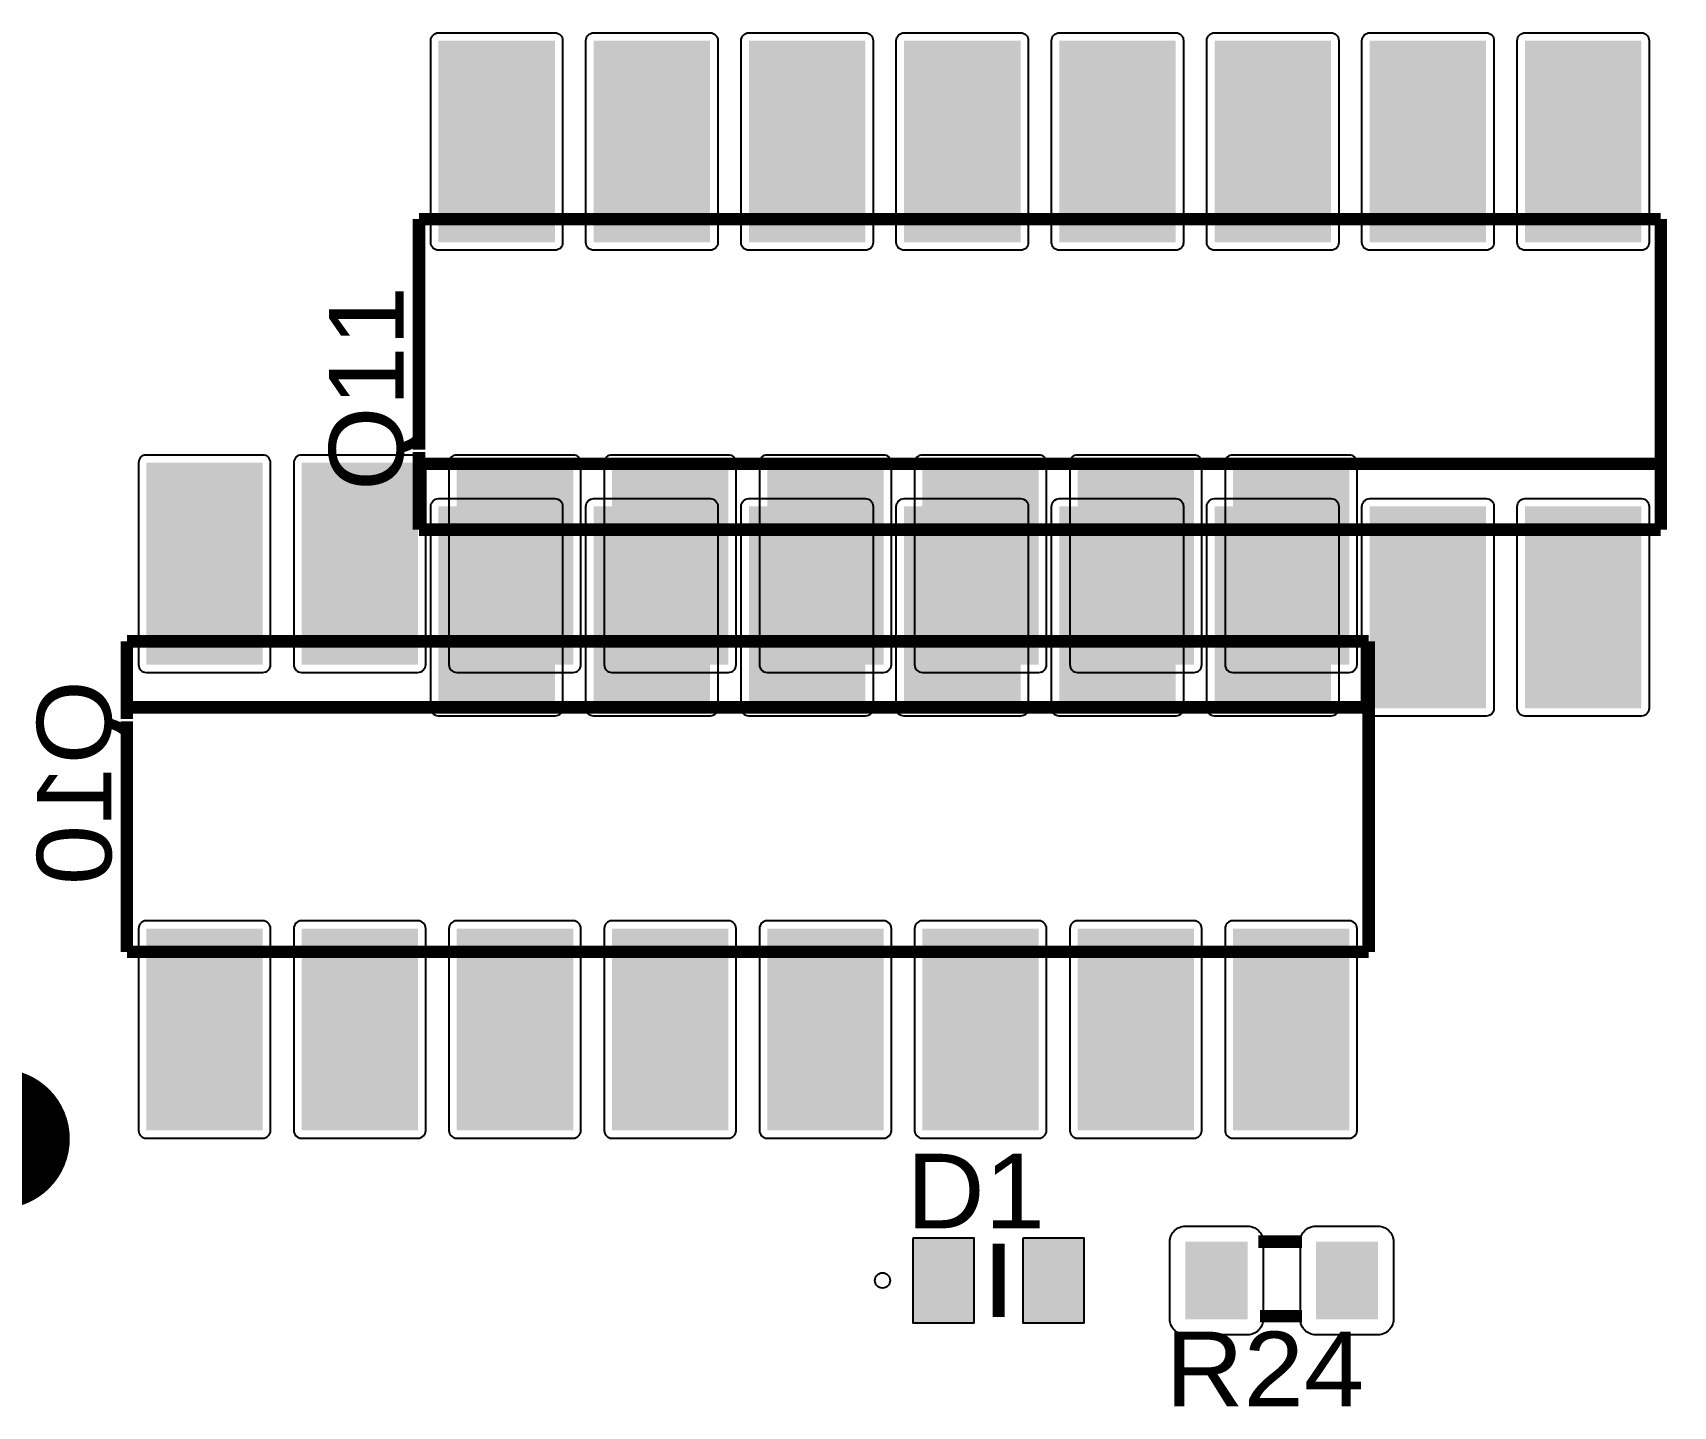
# Model space of a CAD drawing. Header units: inches. Extents: x 18.7 to 39.4, y 4.3 to 20.5.
# Drawn here: x 28.018 to 29.413, y 11.592 to 12.76 of the extents above; entities that cross this region are included whole.
import ezdxf

# ---------------------------------------------------------------- set-up
doc = ezdxf.new("R2010")
doc.units = ezdxf.units.IN
doc.header["$MEASUREMENT"] = 0
doc.styles.get("Standard").update_dxf_attribs({"font": 'arial.ttf'})

# ---------------------------------------------------------------- blocks, each defined once
blk = doc.blocks.new('RPAD')
blk.add_trace([(-0.5, -0.5), (-0.5, 0.5), (0.5, -0.5), (0.5, 0.5)])
blk = doc.blocks.new('EPAD')
at = {"const_width": 0.5}
blk.add_lwpolyline([(-0.25, 0, 1), (0.25, 0, 1)], format="xyb", close=True, dxfattribs=at)
blk = doc.blocks.new('NextionControlV4')
for points in [[(42.7615, 15.4131), (42.8365, 15.4131), (42.8376, 15.413), (42.8385, 15.4127), (42.8394, 15.4122), (42.8401, 15.4116), (42.8407, 15.4109), (42.8412, 15.41), (42.8414, 15.4091), (42.8415, 15.4081), (42.8415, 15.2781), (42.8414, 15.2771), (42.8412, 15.2761), (42.8407, 15.2753), (42.8401, 15.2745), (42.8394, 15.2739), (42.8385, 15.2735), (42.8376, 15.2732), (42.8365, 15.2731), (42.7615, 15.2731), (42.7605, 15.2732), (42.7596, 15.2735), (42.7587, 15.2739), (42.758, 15.2745), (42.7574, 15.2753), (42.7569, 15.2761), (42.7566, 15.2771), (42.7565, 15.2781), (42.7565, 15.4081), (42.7566, 15.4091), (42.7569, 15.41), (42.7574, 15.4109), (42.758, 15.4116), (42.7587, 15.4122), (42.7596, 15.4127), (42.7605, 15.413), (42.7615, 15.4131)], [(42.8615, 15.4131), (42.9365, 15.4131), (42.9376, 15.413), (42.9385, 15.4127), (42.9394, 15.4122), (42.9401, 15.4116), (42.9407, 15.4109), (42.9412, 15.41), (42.9414, 15.4091), (42.9415, 15.4081), (42.9415, 15.2781), (42.9414, 15.2771), (42.9412, 15.2761), (42.9407, 15.2753), (42.9401, 15.2745), (42.9394, 15.2739), (42.9385, 15.2735), (42.9376, 15.2732), (42.9365, 15.2731), (42.8615, 15.2731), (42.8605, 15.2732), (42.8596, 15.2735), (42.8587, 15.2739), (42.858, 15.2745), (42.8574, 15.2753), (42.8569, 15.2761), (42.8566, 15.2771), (42.8565, 15.2781), (42.8565, 15.4081), (42.8566, 15.4091), (42.8569, 15.41), (42.8574, 15.4109), (42.858, 15.4116), (42.8587, 15.4122), (42.8596, 15.4127), (42.8605, 15.413), (42.8615, 15.4131)], [(42.9615, 15.4131), (43.0365, 15.4131), (43.0376, 15.413), (43.0385, 15.4127), (43.0394, 15.4122), (43.0401, 15.4116), (43.0407, 15.4109), (43.0412, 15.41), (43.0414, 15.4091), (43.0415, 15.4081), (43.0415, 15.2781), (43.0414, 15.2771), (43.0412, 15.2761), (43.0407, 15.2753), (43.0401, 15.2745), (43.0394, 15.2739), (43.0385, 15.2735), (43.0376, 15.2732), (43.0365, 15.2731), (42.9615, 15.2731), (42.9605, 15.2732), (42.9596, 15.2735), (42.9587, 15.2739), (42.958, 15.2745), (42.9574, 15.2753), (42.9569, 15.2761), (42.9566, 15.2771), (42.9565, 15.2781), (42.9565, 15.4081), (42.9566, 15.4091), (42.9569, 15.41), (42.9574, 15.4109), (42.958, 15.4116), (42.9587, 15.4122), (42.9596, 15.4127), (42.9605, 15.413), (42.9615, 15.4131)], [(43.0615, 15.4131), (43.1365, 15.4131), (43.1376, 15.413), (43.1385, 15.4127), (43.1394, 15.4122), (43.1401, 15.4116), (43.1407, 15.4109), (43.1412, 15.41), (43.1414, 15.4091), (43.1415, 15.4081), (43.1415, 15.2781), (43.1414, 15.2771), (43.1412, 15.2761), (43.1407, 15.2753), (43.1401, 15.2745), (43.1394, 15.2739), (43.1385, 15.2735), (43.1376, 15.2732), (43.1365, 15.2731), (43.0615, 15.2731), (43.0605, 15.2732), (43.0596, 15.2735), (43.0587, 15.2739), (43.058, 15.2745), (43.0574, 15.2753), (43.0569, 15.2761), (43.0566, 15.2771), (43.0565, 15.2781), (43.0565, 15.4081), (43.0566, 15.4091), (43.0569, 15.41), (43.0574, 15.4109), (43.058, 15.4116), (43.0587, 15.4122), (43.0596, 15.4127), (43.0605, 15.413), (43.0615, 15.4131)], [(43.1615, 15.4131), (43.2365, 15.4131), (43.2376, 15.413), (43.2385, 15.4127), (43.2394, 15.4122), (43.2401, 15.4116), (43.2407, 15.4109), (43.2412, 15.41), (43.2414, 15.4091), (43.2415, 15.4081), (43.2415, 15.2781), (43.2414, 15.2771), (43.2412, 15.2761), (43.2407, 15.2753), (43.2401, 15.2745), (43.2394, 15.2739), (43.2385, 15.2735), (43.2376, 15.2732), (43.2365, 15.2731), (43.1615, 15.2731), (43.1605, 15.2732), (43.1596, 15.2735), (43.1587, 15.2739), (43.158, 15.2745), (43.1574, 15.2753), (43.1569, 15.2761), (43.1566, 15.2771), (43.1565, 15.2781), (43.1565, 15.4081), (43.1566, 15.4091), (43.1569, 15.41), (43.1574, 15.4109), (43.158, 15.4116), (43.1587, 15.4122), (43.1596, 15.4127), (43.1605, 15.413), (43.1615, 15.4131)], [(43.2615, 15.4131), (43.3365, 15.4131), (43.3376, 15.413), (43.3385, 15.4127), (43.3394, 15.4122), (43.3401, 15.4116), (43.3407, 15.4109), (43.3412, 15.41), (43.3414, 15.4091), (43.3415, 15.4081), (43.3415, 15.2781), (43.3414, 15.2771), (43.3412, 15.2761), (43.3407, 15.2753), (43.3401, 15.2745), (43.3394, 15.2739), (43.3385, 15.2735), (43.3376, 15.2732), (43.3365, 15.2731), (43.2615, 15.2731), (43.2605, 15.2732), (43.2596, 15.2735), (43.2587, 15.2739), (43.258, 15.2745), (43.2574, 15.2753), (43.2569, 15.2761), (43.2566, 15.2771), (43.2565, 15.2781), (43.2565, 15.4081), (43.2566, 15.4091), (43.2569, 15.41), (43.2574, 15.4109), (43.258, 15.4116), (43.2587, 15.4122), (43.2596, 15.4127), (43.2605, 15.413), (43.2615, 15.4131)], [(43.3615, 15.4131), (43.4365, 15.4131), (43.4376, 15.413), (43.4385, 15.4127), (43.4394, 15.4122), (43.4401, 15.4116), (43.4407, 15.4109), (43.4412, 15.41), (43.4414, 15.4091), (43.4415, 15.4081), (43.4415, 15.2781), (43.4414, 15.2771), (43.4412, 15.2761), (43.4407, 15.2753), (43.4401, 15.2745), (43.4394, 15.2739), (43.4385, 15.2735), (43.4376, 15.2732), (43.4365, 15.2731), (43.3615, 15.2731), (43.3605, 15.2732), (43.3596, 15.2735), (43.3587, 15.2739), (43.358, 15.2745), (43.3574, 15.2753), (43.3569, 15.2761), (43.3566, 15.2771), (43.3565, 15.2781), (43.3565, 15.4081), (43.3566, 15.4091), (43.3569, 15.41), (43.3574, 15.4109), (43.358, 15.4116), (43.3587, 15.4122), (43.3596, 15.4127), (43.3605, 15.413), (43.3615, 15.4131)], [(43.4615, 15.4131), (43.5365, 15.4131), (43.5376, 15.413), (43.5385, 15.4127), (43.5394, 15.4122), (43.5401, 15.4116), (43.5407, 15.4109), (43.5412, 15.41), (43.5414, 15.4091), (43.5415, 15.4081), (43.5415, 15.2781), (43.5414, 15.2771), (43.5412, 15.2761), (43.5407, 15.2753), (43.5401, 15.2745), (43.5394, 15.2739), (43.5385, 15.2735), (43.5376, 15.2732), (43.5365, 15.2731), (43.4615, 15.2731), (43.4605, 15.2732), (43.4596, 15.2735), (43.4587, 15.2739), (43.458, 15.2745), (43.4574, 15.2753), (43.4569, 15.2761), (43.4566, 15.2771), (43.4565, 15.2781), (43.4565, 15.4081), (43.4566, 15.4091), (43.4569, 15.41), (43.4574, 15.4109), (43.458, 15.4116), (43.4587, 15.4122), (43.4596, 15.4127), (43.4605, 15.413), (43.4615, 15.4131)], [(42.5733, 15.0012), (42.6483, 15.0012), (42.6493, 15.0013), (42.6502, 15.0016), (42.6511, 15.002), (42.6518, 15.0027), (42.6524, 15.0034), (42.6529, 15.0042), (42.6532, 15.0052), (42.6533, 15.0062), (42.6533, 15.1362), (42.6532, 15.1372), (42.6529, 15.1382), (42.6524, 15.139), (42.6518, 15.1398), (42.6511, 15.1404), (42.6502, 15.1408), (42.6493, 15.1411), (42.6483, 15.1412), (42.5733, 15.1412), (42.5722, 15.1411), (42.5713, 15.1408), (42.5705, 15.1404), (42.5697, 15.1398), (42.5691, 15.139), (42.5687, 15.1382), (42.5684, 15.1372), (42.5683, 15.1362), (42.5683, 15.0062), (42.5684, 15.0052), (42.5687, 15.0042), (42.5691, 15.0034), (42.5697, 15.0027), (42.5705, 15.002), (42.5713, 15.0016), (42.5722, 15.0013), (42.5733, 15.0012)], [(42.6733, 15.0012), (42.7483, 15.0012), (42.7493, 15.0013), (42.7502, 15.0016), (42.7511, 15.002), (42.7518, 15.0027), (42.7524, 15.0034), (42.7529, 15.0042), (42.7532, 15.0052), (42.7533, 15.0062), (42.7533, 15.1362), (42.7532, 15.1372), (42.7529, 15.1382), (42.7524, 15.139), (42.7518, 15.1398), (42.7511, 15.1404), (42.7502, 15.1408), (42.7493, 15.1411), (42.7483, 15.1412), (42.6733, 15.1412), (42.6722, 15.1411), (42.6713, 15.1408), (42.6705, 15.1404), (42.6697, 15.1398), (42.6691, 15.139), (42.6687, 15.1382), (42.6684, 15.1372), (42.6683, 15.1362), (42.6683, 15.0062), (42.6684, 15.0052), (42.6687, 15.0042), (42.6691, 15.0034), (42.6697, 15.0027), (42.6705, 15.002), (42.6713, 15.0016), (42.6722, 15.0013), (42.6733, 15.0012)], [(42.7733, 15.0012), (42.8483, 15.0012), (42.8493, 15.0013), (42.8502, 15.0016), (42.8511, 15.002), (42.8518, 15.0027), (42.8524, 15.0034), (42.8529, 15.0042), (42.8532, 15.0052), (42.8533, 15.0062), (42.8533, 15.1362), (42.8532, 15.1372), (42.8529, 15.1382), (42.8524, 15.139), (42.8518, 15.1398), (42.8511, 15.1404), (42.8502, 15.1408), (42.8493, 15.1411), (42.8483, 15.1412), (42.7733, 15.1412), (42.7722, 15.1411), (42.7713, 15.1408), (42.7705, 15.1404), (42.7697, 15.1398), (42.7691, 15.139), (42.7687, 15.1382), (42.7684, 15.1372), (42.7683, 15.1362), (42.7683, 15.0062), (42.7684, 15.0052), (42.7687, 15.0042), (42.7691, 15.0034), (42.7697, 15.0027), (42.7705, 15.002), (42.7713, 15.0016), (42.7722, 15.0013), (42.7733, 15.0012)], [(42.8733, 15.0012), (42.9483, 15.0012), (42.9493, 15.0013), (42.9502, 15.0016), (42.9511, 15.002), (42.9518, 15.0027), (42.9524, 15.0034), (42.9529, 15.0042), (42.9532, 15.0052), (42.9533, 15.0062), (42.9533, 15.1362), (42.9532, 15.1372), (42.9529, 15.1382), (42.9524, 15.139), (42.9518, 15.1398), (42.9511, 15.1404), (42.9502, 15.1408), (42.9493, 15.1411), (42.9483, 15.1412), (42.8733, 15.1412), (42.8722, 15.1411), (42.8713, 15.1408), (42.8705, 15.1404), (42.8697, 15.1398), (42.8691, 15.139), (42.8687, 15.1382), (42.8684, 15.1372), (42.8683, 15.1362), (42.8683, 15.0062), (42.8684, 15.0052), (42.8687, 15.0042), (42.8691, 15.0034), (42.8697, 15.0027), (42.8705, 15.002), (42.8713, 15.0016), (42.8722, 15.0013), (42.8733, 15.0012)], [(42.9733, 15.0012), (43.0483, 15.0012), (43.0493, 15.0013), (43.0502, 15.0016), (43.0511, 15.002), (43.0518, 15.0027), (43.0524, 15.0034), (43.0529, 15.0042), (43.0532, 15.0052), (43.0533, 15.0062), (43.0533, 15.1362), (43.0532, 15.1372), (43.0529, 15.1382), (43.0524, 15.139), (43.0518, 15.1398), (43.0511, 15.1404), (43.0502, 15.1408), (43.0493, 15.1411), (43.0483, 15.1412), (42.9733, 15.1412), (42.9722, 15.1411), (42.9713, 15.1408), (42.9705, 15.1404), (42.9697, 15.1398), (42.9691, 15.139), (42.9687, 15.1382), (42.9684, 15.1372), (42.9683, 15.1362), (42.9683, 15.0062), (42.9684, 15.0052), (42.9687, 15.0042), (42.9691, 15.0034), (42.9697, 15.0027), (42.9705, 15.002), (42.9713, 15.0016), (42.9722, 15.0013), (42.9733, 15.0012)], [(43.0733, 15.0012), (43.1483, 15.0012), (43.1493, 15.0013), (43.1502, 15.0016), (43.1511, 15.002), (43.1518, 15.0027), (43.1524, 15.0034), (43.1529, 15.0042), (43.1532, 15.0052), (43.1533, 15.0062), (43.1533, 15.1362), (43.1532, 15.1372), (43.1529, 15.1382), (43.1524, 15.139), (43.1518, 15.1398), (43.1511, 15.1404), (43.1502, 15.1408), (43.1493, 15.1411), (43.1483, 15.1412), (43.0733, 15.1412), (43.0722, 15.1411), (43.0713, 15.1408), (43.0705, 15.1404), (43.0697, 15.1398), (43.0691, 15.139), (43.0687, 15.1382), (43.0684, 15.1372), (43.0683, 15.1362), (43.0683, 15.0062), (43.0684, 15.0052), (43.0687, 15.0042), (43.0691, 15.0034), (43.0697, 15.0027), (43.0705, 15.002), (43.0713, 15.0016), (43.0722, 15.0013), (43.0733, 15.0012)], [(43.1733, 15.0012), (43.2483, 15.0012), (43.2493, 15.0013), (43.2502, 15.0016), (43.2511, 15.002), (43.2518, 15.0027), (43.2524, 15.0034), (43.2529, 15.0042), (43.2532, 15.0052), (43.2533, 15.0062), (43.2533, 15.1362), (43.2532, 15.1372), (43.2529, 15.1382), (43.2524, 15.139), (43.2518, 15.1398), (43.2511, 15.1404), (43.2502, 15.1408), (43.2493, 15.1411), (43.2483, 15.1412), (43.1733, 15.1412), (43.1722, 15.1411), (43.1713, 15.1408), (43.1705, 15.1404), (43.1697, 15.1398), (43.1691, 15.139), (43.1687, 15.1382), (43.1684, 15.1372), (43.1683, 15.1362), (43.1683, 15.0062), (43.1684, 15.0052), (43.1687, 15.0042), (43.1691, 15.0034), (43.1697, 15.0027), (43.1705, 15.002), (43.1713, 15.0016), (43.1722, 15.0013), (43.1733, 15.0012)], [(43.2733, 15.0012), (43.3483, 15.0012), (43.3493, 15.0013), (43.3502, 15.0016), (43.3511, 15.002), (43.3518, 15.0027), (43.3524, 15.0034), (43.3529, 15.0042), (43.3532, 15.0052), (43.3533, 15.0062), (43.3533, 15.1362), (43.3532, 15.1372), (43.3529, 15.1382), (43.3524, 15.139), (43.3518, 15.1398), (43.3511, 15.1404), (43.3502, 15.1408), (43.3493, 15.1411), (43.3483, 15.1412), (43.2733, 15.1412), (43.2722, 15.1411), (43.2713, 15.1408), (43.2705, 15.1404), (43.2697, 15.1398), (43.2691, 15.139), (43.2687, 15.1382), (43.2684, 15.1372), (43.2683, 15.1362), (43.2683, 15.0062), (43.2684, 15.0052), (43.2687, 15.0042), (43.2691, 15.0034), (43.2697, 15.0027), (43.2705, 15.002), (43.2713, 15.0016), (43.2722, 15.0013), (43.2733, 15.0012)], [(42.7615, 15.1131), (42.8365, 15.1131), (42.8376, 15.113), (42.8385, 15.1127), (42.8394, 15.1122), (42.8401, 15.1116), (42.8407, 15.1109), (42.8412, 15.11), (42.8414, 15.1091), (42.8415, 15.1081), (42.8415, 14.9781), (42.8414, 14.9771), (42.8412, 14.9761), (42.8407, 14.9753), (42.8401, 14.9745), (42.8394, 14.9739), (42.8385, 14.9735), (42.8376, 14.9732), (42.8365, 14.9731), (42.7615, 14.9731), (42.7605, 14.9732), (42.7596, 14.9735), (42.7587, 14.9739), (42.758, 14.9745), (42.7574, 14.9753), (42.7569, 14.9761), (42.7566, 14.9771), (42.7565, 14.9781), (42.7565, 15.1081), (42.7566, 15.1091), (42.7569, 15.11), (42.7574, 15.1109), (42.758, 15.1116), (42.7587, 15.1122), (42.7596, 15.1127), (42.7605, 15.113), (42.7615, 15.1131)], [(42.8615, 15.1131), (42.9365, 15.1131), (42.9376, 15.113), (42.9385, 15.1127), (42.9394, 15.1122), (42.9401, 15.1116), (42.9407, 15.1109), (42.9412, 15.11), (42.9414, 15.1091), (42.9415, 15.1081), (42.9415, 14.9781), (42.9414, 14.9771), (42.9412, 14.9761), (42.9407, 14.9753), (42.9401, 14.9745), (42.9394, 14.9739), (42.9385, 14.9735), (42.9376, 14.9732), (42.9365, 14.9731), (42.8615, 14.9731), (42.8605, 14.9732), (42.8596, 14.9735), (42.8587, 14.9739), (42.858, 14.9745), (42.8574, 14.9753), (42.8569, 14.9761), (42.8566, 14.9771), (42.8565, 14.9781), (42.8565, 15.1081), (42.8566, 15.1091), (42.8569, 15.11), (42.8574, 15.1109), (42.858, 15.1116), (42.8587, 15.1122), (42.8596, 15.1127), (42.8605, 15.113), (42.8615, 15.1131)], [(42.9615, 15.1131), (43.0365, 15.1131), (43.0376, 15.113), (43.0385, 15.1127), (43.0394, 15.1122), (43.0401, 15.1116), (43.0407, 15.1109), (43.0412, 15.11), (43.0414, 15.1091), (43.0415, 15.1081), (43.0415, 14.9781), (43.0414, 14.9771), (43.0412, 14.9761), (43.0407, 14.9753), (43.0401, 14.9745), (43.0394, 14.9739), (43.0385, 14.9735), (43.0376, 14.9732), (43.0365, 14.9731), (42.9615, 14.9731), (42.9605, 14.9732), (42.9596, 14.9735), (42.9587, 14.9739), (42.958, 14.9745), (42.9574, 14.9753), (42.9569, 14.9761), (42.9566, 14.9771), (42.9565, 14.9781), (42.9565, 15.1081), (42.9566, 15.1091), (42.9569, 15.11), (42.9574, 15.1109), (42.958, 15.1116), (42.9587, 15.1122), (42.9596, 15.1127), (42.9605, 15.113), (42.9615, 15.1131)], [(43.0615, 15.1131), (43.1365, 15.1131), (43.1376, 15.113), (43.1385, 15.1127), (43.1394, 15.1122), (43.1401, 15.1116), (43.1407, 15.1109), (43.1412, 15.11), (43.1414, 15.1091), (43.1415, 15.1081), (43.1415, 14.9781), (43.1414, 14.9771), (43.1412, 14.9761), (43.1407, 14.9753), (43.1401, 14.9745), (43.1394, 14.9739), (43.1385, 14.9735), (43.1376, 14.9732), (43.1365, 14.9731), (43.0615, 14.9731), (43.0605, 14.9732), (43.0596, 14.9735), (43.0587, 14.9739), (43.058, 14.9745), (43.0574, 14.9753), (43.0569, 14.9761), (43.0566, 14.9771), (43.0565, 14.9781), (43.0565, 15.1081), (43.0566, 15.1091), (43.0569, 15.11), (43.0574, 15.1109), (43.058, 15.1116), (43.0587, 15.1122), (43.0596, 15.1127), (43.0605, 15.113), (43.0615, 15.1131)], [(43.1615, 15.1131), (43.2365, 15.1131), (43.2376, 15.113), (43.2385, 15.1127), (43.2394, 15.1122), (43.2401, 15.1116), (43.2407, 15.1109), (43.2412, 15.11), (43.2414, 15.1091), (43.2415, 15.1081), (43.2415, 14.9781), (43.2414, 14.9771), (43.2412, 14.9761), (43.2407, 14.9753), (43.2401, 14.9745), (43.2394, 14.9739), (43.2385, 14.9735), (43.2376, 14.9732), (43.2365, 14.9731), (43.1615, 14.9731), (43.1605, 14.9732), (43.1596, 14.9735), (43.1587, 14.9739), (43.158, 14.9745), (43.1574, 14.9753), (43.1569, 14.9761), (43.1566, 14.9771), (43.1565, 14.9781), (43.1565, 15.1081), (43.1566, 15.1091), (43.1569, 15.11), (43.1574, 15.1109), (43.158, 15.1116), (43.1587, 15.1122), (43.1596, 15.1127), (43.1605, 15.113), (43.1615, 15.1131)], [(43.2615, 15.1131), (43.3365, 15.1131), (43.3376, 15.113), (43.3385, 15.1127), (43.3394, 15.1122), (43.3401, 15.1116), (43.3407, 15.1109), (43.3412, 15.11), (43.3414, 15.1091), (43.3415, 15.1081), (43.3415, 14.9781), (43.3414, 14.9771), (43.3412, 14.9761), (43.3407, 14.9753), (43.3401, 14.9745), (43.3394, 14.9739), (43.3385, 14.9735), (43.3376, 14.9732), (43.3365, 14.9731), (43.2615, 14.9731), (43.2605, 14.9732), (43.2596, 14.9735), (43.2587, 14.9739), (43.258, 14.9745), (43.2574, 14.9753), (43.2569, 14.9761), (43.2566, 14.9771), (43.2565, 14.9781), (43.2565, 15.1081), (43.2566, 15.1091), (43.2569, 15.11), (43.2574, 15.1109), (43.258, 15.1116), (43.2587, 15.1122), (43.2596, 15.1127), (43.2605, 15.113), (43.2615, 15.1131)], [(43.3615, 15.1131), (43.4365, 15.1131), (43.4376, 15.113), (43.4385, 15.1127), (43.4394, 15.1122), (43.4401, 15.1116), (43.4407, 15.1109), (43.4412, 15.11), (43.4414, 15.1091), (43.4415, 15.1081), (43.4415, 14.9781), (43.4414, 14.9771), (43.4412, 14.9761), (43.4407, 14.9753), (43.4401, 14.9745), (43.4394, 14.9739), (43.4385, 14.9735), (43.4376, 14.9732), (43.4365, 14.9731), (43.3615, 14.9731), (43.3605, 14.9732), (43.3596, 14.9735), (43.3587, 14.9739), (43.358, 14.9745), (43.3574, 14.9753), (43.3569, 14.9761), (43.3566, 14.9771), (43.3565, 14.9781), (43.3565, 15.1081), (43.3566, 15.1091), (43.3569, 15.11), (43.3574, 15.1109), (43.358, 15.1116), (43.3587, 15.1122), (43.3596, 15.1127), (43.3605, 15.113), (43.3615, 15.1131)], [(43.4615, 15.1131), (43.5365, 15.1131), (43.5376, 15.113), (43.5385, 15.1127), (43.5394, 15.1122), (43.5401, 15.1116), (43.5407, 15.1109), (43.5412, 15.11), (43.5414, 15.1091), (43.5415, 15.1081), (43.5415, 14.9781), (43.5414, 14.9771), (43.5412, 14.9761), (43.5407, 14.9753), (43.5401, 14.9745), (43.5394, 14.9739), (43.5385, 14.9735), (43.5376, 14.9732), (43.5365, 14.9731), (43.4615, 14.9731), (43.4605, 14.9732), (43.4596, 14.9735), (43.4587, 14.9739), (43.458, 14.9745), (43.4574, 14.9753), (43.4569, 14.9761), (43.4566, 14.9771), (43.4565, 14.9781), (43.4565, 15.1081), (43.4566, 15.1091), (43.4569, 15.11), (43.4574, 15.1109), (43.458, 15.1116), (43.4587, 15.1122), (43.4596, 15.1127), (43.4605, 15.113), (43.4615, 15.1131)], [(42.5733, 14.7012), (42.6483, 14.7012), (42.6493, 14.7013), (42.6502, 14.7016), (42.6511, 14.702), (42.6518, 14.7027), (42.6524, 14.7034), (42.6529, 14.7042), (42.6532, 14.7052), (42.6533, 14.7062), (42.6533, 14.8362), (42.6532, 14.8372), (42.6529, 14.8382), (42.6524, 14.839), (42.6518, 14.8398), (42.6511, 14.8404), (42.6502, 14.8408), (42.6493, 14.8411), (42.6483, 14.8412), (42.5733, 14.8412), (42.5722, 14.8411), (42.5713, 14.8408), (42.5705, 14.8404), (42.5697, 14.8398), (42.5691, 14.839), (42.5687, 14.8382), (42.5684, 14.8372), (42.5683, 14.8362), (42.5683, 14.7062), (42.5684, 14.7052), (42.5687, 14.7042), (42.5691, 14.7034), (42.5697, 14.7027), (42.5705, 14.702), (42.5713, 14.7016), (42.5722, 14.7013), (42.5733, 14.7012)], [(42.6733, 14.7012), (42.7483, 14.7012), (42.7493, 14.7013), (42.7502, 14.7016), (42.7511, 14.702), (42.7518, 14.7027), (42.7524, 14.7034), (42.7529, 14.7042), (42.7532, 14.7052), (42.7533, 14.7062), (42.7533, 14.8362), (42.7532, 14.8372), (42.7529, 14.8382), (42.7524, 14.839), (42.7518, 14.8398), (42.7511, 14.8404), (42.7502, 14.8408), (42.7493, 14.8411), (42.7483, 14.8412), (42.6733, 14.8412), (42.6722, 14.8411), (42.6713, 14.8408), (42.6705, 14.8404), (42.6697, 14.8398), (42.6691, 14.839), (42.6687, 14.8382), (42.6684, 14.8372), (42.6683, 14.8362), (42.6683, 14.7062), (42.6684, 14.7052), (42.6687, 14.7042), (42.6691, 14.7034), (42.6697, 14.7027), (42.6705, 14.702), (42.6713, 14.7016), (42.6722, 14.7013), (42.6733, 14.7012)], [(42.7733, 14.7012), (42.8483, 14.7012), (42.8493, 14.7013), (42.8502, 14.7016), (42.8511, 14.702), (42.8518, 14.7027), (42.8524, 14.7034), (42.8529, 14.7042), (42.8532, 14.7052), (42.8533, 14.7062), (42.8533, 14.8362), (42.8532, 14.8372), (42.8529, 14.8382), (42.8524, 14.839), (42.8518, 14.8398), (42.8511, 14.8404), (42.8502, 14.8408), (42.8493, 14.8411), (42.8483, 14.8412), (42.7733, 14.8412), (42.7722, 14.8411), (42.7713, 14.8408), (42.7705, 14.8404), (42.7697, 14.8398), (42.7691, 14.839), (42.7687, 14.8382), (42.7684, 14.8372), (42.7683, 14.8362), (42.7683, 14.7062), (42.7684, 14.7052), (42.7687, 14.7042), (42.7691, 14.7034), (42.7697, 14.7027), (42.7705, 14.702), (42.7713, 14.7016), (42.7722, 14.7013), (42.7733, 14.7012)], [(42.8733, 14.7012), (42.9483, 14.7012), (42.9493, 14.7013), (42.9502, 14.7016), (42.9511, 14.702), (42.9518, 14.7027), (42.9524, 14.7034), (42.9529, 14.7042), (42.9532, 14.7052), (42.9533, 14.7062), (42.9533, 14.8362), (42.9532, 14.8372), (42.9529, 14.8382), (42.9524, 14.839), (42.9518, 14.8398), (42.9511, 14.8404), (42.9502, 14.8408), (42.9493, 14.8411), (42.9483, 14.8412), (42.8733, 14.8412), (42.8722, 14.8411), (42.8713, 14.8408), (42.8705, 14.8404), (42.8697, 14.8398), (42.8691, 14.839), (42.8687, 14.8382), (42.8684, 14.8372), (42.8683, 14.8362), (42.8683, 14.7062), (42.8684, 14.7052), (42.8687, 14.7042), (42.8691, 14.7034), (42.8697, 14.7027), (42.8705, 14.702), (42.8713, 14.7016), (42.8722, 14.7013), (42.8733, 14.7012)], [(42.9733, 14.7012), (43.0483, 14.7012), (43.0493, 14.7013), (43.0502, 14.7016), (43.0511, 14.702), (43.0518, 14.7027), (43.0524, 14.7034), (43.0529, 14.7042), (43.0532, 14.7052), (43.0533, 14.7062), (43.0533, 14.8362), (43.0532, 14.8372), (43.0529, 14.8382), (43.0524, 14.839), (43.0518, 14.8398), (43.0511, 14.8404), (43.0502, 14.8408), (43.0493, 14.8411), (43.0483, 14.8412), (42.9733, 14.8412), (42.9722, 14.8411), (42.9713, 14.8408), (42.9705, 14.8404), (42.9697, 14.8398), (42.9691, 14.839), (42.9687, 14.8382), (42.9684, 14.8372), (42.9683, 14.8362), (42.9683, 14.7062), (42.9684, 14.7052), (42.9687, 14.7042), (42.9691, 14.7034), (42.9697, 14.7027), (42.9705, 14.702), (42.9713, 14.7016), (42.9722, 14.7013), (42.9733, 14.7012)], [(43.0733, 14.7012), (43.1483, 14.7012), (43.1493, 14.7013), (43.1502, 14.7016), (43.1511, 14.702), (43.1518, 14.7027), (43.1524, 14.7034), (43.1529, 14.7042), (43.1532, 14.7052), (43.1533, 14.7062), (43.1533, 14.8362), (43.1532, 14.8372), (43.1529, 14.8382), (43.1524, 14.839), (43.1518, 14.8398), (43.1511, 14.8404), (43.1502, 14.8408), (43.1493, 14.8411), (43.1483, 14.8412), (43.0733, 14.8412), (43.0722, 14.8411), (43.0713, 14.8408), (43.0705, 14.8404), (43.0697, 14.8398), (43.0691, 14.839), (43.0687, 14.8382), (43.0684, 14.8372), (43.0683, 14.8362), (43.0683, 14.7062), (43.0684, 14.7052), (43.0687, 14.7042), (43.0691, 14.7034), (43.0697, 14.7027), (43.0705, 14.702), (43.0713, 14.7016), (43.0722, 14.7013), (43.0733, 14.7012)], [(43.1733, 14.7012), (43.2483, 14.7012), (43.2493, 14.7013), (43.2502, 14.7016), (43.2511, 14.702), (43.2518, 14.7027), (43.2524, 14.7034), (43.2529, 14.7042), (43.2532, 14.7052), (43.2533, 14.7062), (43.2533, 14.8362), (43.2532, 14.8372), (43.2529, 14.8382), (43.2524, 14.839), (43.2518, 14.8398), (43.2511, 14.8404), (43.2502, 14.8408), (43.2493, 14.8411), (43.2483, 14.8412), (43.1733, 14.8412), (43.1722, 14.8411), (43.1713, 14.8408), (43.1705, 14.8404), (43.1697, 14.8398), (43.1691, 14.839), (43.1687, 14.8382), (43.1684, 14.8372), (43.1683, 14.8362), (43.1683, 14.7062), (43.1684, 14.7052), (43.1687, 14.7042), (43.1691, 14.7034), (43.1697, 14.7027), (43.1705, 14.702), (43.1713, 14.7016), (43.1722, 14.7013), (43.1733, 14.7012)], [(43.2733, 14.7012), (43.3483, 14.7012), (43.3493, 14.7013), (43.3502, 14.7016), (43.3511, 14.702), (43.3518, 14.7027), (43.3524, 14.7034), (43.3529, 14.7042), (43.3532, 14.7052), (43.3533, 14.7062), (43.3533, 14.8362), (43.3532, 14.8372), (43.3529, 14.8382), (43.3524, 14.839), (43.3518, 14.8398), (43.3511, 14.8404), (43.3502, 14.8408), (43.3493, 14.8411), (43.3483, 14.8412), (43.2733, 14.8412), (43.2722, 14.8411), (43.2713, 14.8408), (43.2705, 14.8404), (43.2697, 14.8398), (43.2691, 14.839), (43.2687, 14.8382), (43.2684, 14.8372), (43.2683, 14.8362), (43.2683, 14.7062), (43.2684, 14.7052), (43.2687, 14.7042), (43.2691, 14.7034), (43.2697, 14.7027), (43.2705, 14.702), (43.2713, 14.7016), (43.2722, 14.7013), (43.2733, 14.7012)], [(43.2828, 14.5746), (43.2428, 14.5746), (43.2418, 14.5746), (43.2407, 14.5748), (43.2398, 14.575), (43.2389, 14.5754), (43.238, 14.5758), (43.2372, 14.5763), (43.2364, 14.5768), (43.2357, 14.5775), (43.235, 14.5782), (43.2345, 14.579), (43.234, 14.5798), (43.2336, 14.5807), (43.2332, 14.5816), (43.233, 14.5825), (43.2328, 14.5836), (43.2328, 14.5846), (43.2328, 14.6346), (43.2328, 14.6356), (43.233, 14.6366), (43.2332, 14.6376), (43.2336, 14.6385), (43.234, 14.6394), (43.2345, 14.6402), (43.235, 14.641), (43.2357, 14.6417), (43.2364, 14.6423), (43.2372, 14.6429), (43.238, 14.6434), (43.2389, 14.6438), (43.2398, 14.6442), (43.2407, 14.6444), (43.2418, 14.6445), (43.2428, 14.6446), (43.2828, 14.6446), (43.2838, 14.6445), (43.2848, 14.6444), (43.2858, 14.6442), (43.2867, 14.6438), (43.2876, 14.6434), (43.2884, 14.6429), (43.2892, 14.6423), (43.2899, 14.6417), (43.2905, 14.641), (43.2911, 14.6402), (43.2916, 14.6394), (43.292, 14.6385), (43.2924, 14.6376), (43.2926, 14.6366), (43.2927, 14.6356), (43.2928, 14.6346), (43.2928, 14.5846), (43.2927, 14.5836), (43.2926, 14.5825), (43.2924, 14.5816), (43.292, 14.5807), (43.2916, 14.5798), (43.2911, 14.579), (43.2905, 14.5782), (43.2899, 14.5775), (43.2892, 14.5768), (43.2884, 14.5763), (43.2876, 14.5758), (43.2867, 14.5754), (43.2858, 14.575), (43.2848, 14.5748), (43.2838, 14.5746), (43.2828, 14.5746)], [(43.3668, 14.5746), (43.3268, 14.5746), (43.3258, 14.5746), (43.3247, 14.5748), (43.3238, 14.575), (43.3229, 14.5754), (43.322, 14.5758), (43.3212, 14.5763), (43.3204, 14.5768), (43.3197, 14.5775), (43.319, 14.5782), (43.3185, 14.579), (43.318, 14.5798), (43.3176, 14.5807), (43.3172, 14.5816), (43.317, 14.5825), (43.3168, 14.5836), (43.3168, 14.5846), (43.3168, 14.6346), (43.3168, 14.6356), (43.317, 14.6366), (43.3172, 14.6376), (43.3176, 14.6385), (43.318, 14.6394), (43.3185, 14.6402), (43.319, 14.641), (43.3197, 14.6417), (43.3204, 14.6423), (43.3212, 14.6429), (43.322, 14.6434), (43.3229, 14.6438), (43.3238, 14.6442), (43.3247, 14.6444), (43.3258, 14.6445), (43.3268, 14.6446), (43.3668, 14.6446), (43.3678, 14.6445), (43.3688, 14.6444), (43.3698, 14.6442), (43.3707, 14.6438), (43.3716, 14.6434), (43.3724, 14.6429), (43.3732, 14.6423), (43.3739, 14.6417), (43.3745, 14.641), (43.3751, 14.6402), (43.3756, 14.6394), (43.376, 14.6385), (43.3764, 14.6376), (43.3766, 14.6366), (43.3767, 14.6356), (43.3768, 14.6346), (43.3768, 14.5846), (43.3767, 14.5836), (43.3766, 14.5825), (43.3764, 14.5816), (43.376, 14.5807), (43.3756, 14.5798), (43.3751, 14.579), (43.3745, 14.5782), (43.3739, 14.5775), (43.3732, 14.5768), (43.3724, 14.5763), (43.3716, 14.5758), (43.3707, 14.5754), (43.3698, 14.575), (43.3688, 14.5748), (43.3678, 14.5746), (43.3668, 14.5746)], [(43.0674, 14.6371), (43.1064, 14.6371), (43.1064, 14.5821), (43.0674, 14.5821), (43.0674, 14.6371)], [(43.1383, 14.6371), (43.1773, 14.6371), (43.1773, 14.5821), (43.1383, 14.5821), (43.1383, 14.6371)]]:
    blk.add_lwpolyline(points, close=True)
for points, const_width in [([(42.749, 15.1447), (42.749, 15.2931)], 0.008), ([(43.549, 15.2931), (42.749, 15.2931)], 0.008), ([(42.749, 15.1447), (42.749, 15.2931)], 0.008), ([(43.549, 15.2931), (42.749, 15.2931)], 0.008), ([(42.749, 15.1447), (42.749, 15.2931)], 0.008), ([(43.549, 15.2931), (42.749, 15.2931)], 0.008), ([(43.549, 15.0931), (43.549, 15.2931)], 0.008), ([(43.549, 15.0931), (43.549, 15.2931)], 0.008), ([(43.549, 15.0931), (43.549, 15.2931)], 0.008), ([(42.749, 15.0931), (42.749, 15.1431)], 0.008), ([(42.749, 15.0931), (42.749, 15.1431)], 0.008), ([(42.749, 15.0931), (42.749, 15.1431)], 0.008), ([(43.553, 15.1356), (42.753, 15.1356)], 0.008), ([(43.553, 15.1356), (42.753, 15.1356)], 0.008), ([(43.553, 15.1356), (42.753, 15.1356)], 0.008), ([(42.749, 15.0931), (43.549, 15.0931)], 0.008), ([(42.749, 15.0931), (43.549, 15.0931)], 0.008), ([(42.749, 15.0931), (43.549, 15.0931)], 0.008), ([(42.5608, 15.0212), (42.5608, 14.9712)], 0.008), ([(42.5608, 15.0212), (43.3608, 15.0212)], 0.008), ([(42.5608, 15.0212), (42.5608, 14.9712)], 0.008), ([(42.5608, 15.0212), (43.3608, 15.0212)], 0.008), ([(42.5608, 15.0212), (42.5608, 14.9712)], 0.008), ([(42.5608, 15.0212), (43.3608, 15.0212)], 0.008), ([(43.3608, 15.0212), (43.3608, 14.8212)], 0.008), ([(43.3608, 15.0212), (43.3608, 14.8212)], 0.008), ([(43.3608, 15.0212), (43.3608, 14.8212)], 0.008), ([(43.3647, 14.9787), (42.5647, 14.9787)], 0.008), ([(43.3647, 14.9787), (42.5647, 14.9787)], 0.008), ([(43.3647, 14.9787), (42.5647, 14.9787)], 0.008), ([(42.5608, 14.9696), (42.5608, 14.8212)], 0.008), ([(42.5608, 14.9696), (42.5608, 14.8212)], 0.008), ([(42.5608, 14.9696), (42.5608, 14.8212)], 0.008), ([(43.3608, 14.8212), (42.5608, 14.8212)], 0.008), ([(43.3608, 14.8212), (42.5608, 14.8212)], 0.008), ([(43.3608, 14.8212), (42.5608, 14.8212)], 0.008), ([(43.3178, 14.6346), (43.2898, 14.6346)], 0.008), ([(43.3178, 14.6346), (43.2898, 14.6346)], 0.008), ([(43.3178, 14.6346), (43.2898, 14.6346)], 0.008), ([(43.1224, 14.6332), (43.1224, 14.586)], 0.00787), ([(43.1224, 14.6332), (43.1224, 14.586)], 0.00787), ([(43.1224, 14.6332), (43.1224, 14.586)], 0.00787), ([(43.3178, 14.5866), (43.2908, 14.5866)], 0.008), ([(43.3178, 14.5866), (43.2908, 14.5866)], 0.008), ([(43.3178, 14.5866), (43.2908, 14.5866)], 0.008)]:
    blk.add_lwpolyline(points, dxfattribs=dict(const_width=const_width))
blk.add_circle((43.0476, 14.6096), 0.00492)
blk.add_circle((43.0476, 14.6096), 0.00492)
blk.add_circle((43.0476, 14.6096), 0.00492)
for name, p, xscale, yscale in [('RPAD', (42.799, 15.3431), 0.075, 0.13), ('RPAD', (42.899, 15.3431), 0.075, 0.13), ('RPAD', (42.999, 15.3431), 0.075, 0.13), ('RPAD', (43.099, 15.3431), 0.075, 0.13), ('RPAD', (43.199, 15.3431), 0.075, 0.13), ('RPAD', (43.299, 15.3431), 0.075, 0.13), ('RPAD', (43.399, 15.3431), 0.075, 0.13), ('RPAD', (43.499, 15.3431), 0.075, 0.13), ('RPAD', (42.799, 15.0431), 0.075, 0.13), ('RPAD', (42.899, 15.0431), 0.075, 0.13), ('RPAD', (42.999, 15.0431), 0.075, 0.13), ('RPAD', (43.099, 15.0431), 0.075, 0.13), ('RPAD', (43.199, 15.0431), 0.075, 0.13), ('RPAD', (43.299, 15.0431), 0.075, 0.13), ('RPAD', (43.399, 15.0431), 0.075, 0.13), ('RPAD', (43.499, 15.0431), 0.075, 0.13), ('EPAD', (42.479, 14.7008), 0.09, 0.09), ('RPAD', (43.0869, 14.6096), 0.039, 0.055), ('RPAD', (43.1578, 14.6096), 0.039, 0.055)]:
    blk.add_blockref(name, p, dxfattribs=dict(xscale=xscale, yscale=yscale))
at = {"rotation": 180}
for p, xscale, yscale in [((42.6108, 15.0712), 0.075, 0.13), ((42.7108, 15.0712), 0.075, 0.13), ((42.8108, 15.0712), 0.075, 0.13), ((42.9108, 15.0712), 0.075, 0.13), ((43.0108, 15.0712), 0.075, 0.13), ((43.1108, 15.0712), 0.075, 0.13), ((43.2108, 15.0712), 0.075, 0.13), ((43.3108, 15.0712), 0.075, 0.13), ((42.6108, 14.7712), 0.075, 0.13), ((42.7108, 14.7712), 0.075, 0.13), ((42.8108, 14.7712), 0.075, 0.13), ((42.9108, 14.7712), 0.075, 0.13), ((43.0108, 14.7712), 0.075, 0.13), ((43.1108, 14.7712), 0.075, 0.13), ((43.2108, 14.7712), 0.075, 0.13), ((43.3108, 14.7712), 0.075, 0.13), ((43.2628, 14.6096), 0.04, 0.05), ((43.3468, 14.6096), 0.04, 0.05)]:
    blk.add_blockref('RPAD', p, dxfattribs=dict(at, xscale=xscale, yscale=yscale))
at = {"width": 1.041667}
blk.add_text('Q11', height=0.048, rotation=90, dxfattribs=at).set_placement((42.739, 15.1181))
blk.add_text('Q11', height=0.048, rotation=90, dxfattribs=at).set_placement((42.739, 15.1181))
blk.add_text('Q11', height=0.048, rotation=90, dxfattribs=at).set_placement((42.739, 15.1181))
at = {"text_generation_flag": 2, "width": 1.041667}
blk.add_text('Q10', height=0.048, rotation=90, dxfattribs=at).set_placement((42.5508, 14.9962))
blk.add_text('Q10', height=0.048, rotation=90, dxfattribs=at).set_placement((42.5508, 14.9962))
blk.add_text('Q10', height=0.048, rotation=90, dxfattribs=at).set_placement((42.5508, 14.9962))
at = {"width": 1.041667}
for s, p in [('D1', (43.063, 14.6432)), ('D1', (43.063, 14.6432)), ('D1', (43.063, 14.6432)), ('R24', (43.2298, 14.5286)), ('R24', (43.2298, 14.5286)), ('R24', (43.2298, 14.5286))]:
    blk.add_text(s, height=0.048, dxfattribs=at).set_placement(p)

msp = doc.modelspace()

# ---------------------------------------------------------------- block references
at = {"xscale": 1.32, "yscale": 1.32, "zscale": 1.32}
msp.add_blockref('NextionControlV4', (-28.0821, -7.5854), dxfattribs=at)

doc.saveas('drawing.dxf')
